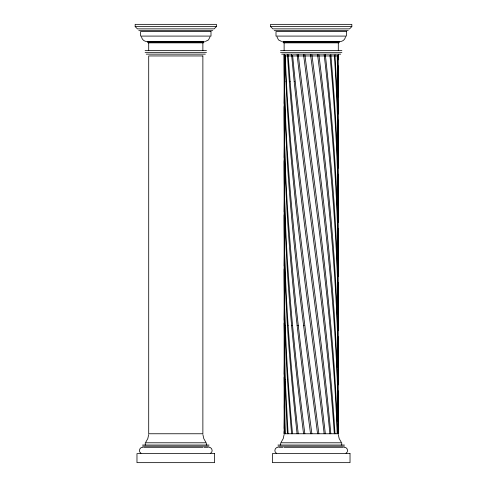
<?xml version="1.0" encoding="UTF-8"?>
<svg xmlns="http://www.w3.org/2000/svg" width="487" height="487" viewBox="0 0 487 487"><rect width="100%" height="100%" fill="white"/><g stroke="black" fill="none" stroke-linecap="round" stroke-linejoin="round"><path stroke-width="0.73" d="M318.869 433.759C302.671 307.887 284.055 181.797 284.134 54.593L284.134 433.759L338.295 433.759L338.197 54.593M284.158 106.501L284.134 108.759C284.207 217.677 297.508 325.973 311.887 433.759M284.195 103.494L284.651 74.907M284.158 160.667L284.134 162.926C284.305 253.581 293.277 343.932 304.856 433.759M284.195 157.66L284.651 129.073M284.158 214.834L284.134 217.092C284.347 289.528 289.935 361.841 298.257 433.759M284.195 211.827L284.651 183.24M284.158 269.001L284.134 271.259C284.341 325.523 287.427 379.744 292.541 433.759M284.195 265.993L284.651 237.406M284.158 323.173L285.23 379.592L288.103 433.759M284.195 320.16L284.651 291.573M284.158 377.34L285.23 433.759M284.195 374.326L284.651 345.74M284.134 433.759L284.158 431.506M284.195 428.493L284.651 399.906M338.148 65.879L337.722 89.955M338.222 59.858L338.282 54.593M338.148 120.045L337.722 144.122M338.222 114.025L337.205 55.348M338.148 174.212L337.722 198.288M338.222 168.192C338.349 130.546 336.834 92.907 334.362 55.348M338.148 228.379L337.722 252.455M338.222 222.358C338.368 166.591 335.147 110.859 329.942 55.348M338.148 282.545L337.722 306.621M338.222 276.525C338.428 202.336 332.639 128.258 324.159 54.593M338.148 336.712L337.722 360.788M338.222 330.691C338.538 238.283 329.328 146.155 317.561 54.593M338.148 390.878L337.722 414.954M338.222 384.858C338.702 274.181 325.109 164.113 310.529 54.593M317.561 433.759C301.964 311.418 283.422 188.767 284.645 65.124M284.645 119.291C283.562 224.647 296.979 329.474 310.529 433.759M284.645 173.457C283.647 260.557 292.918 347.42 303.547 433.759M284.645 227.624C283.678 296.516 289.741 365.323 297.082 433.759M284.645 281.79C283.678 332.524 287.367 383.232 291.585 433.759M284.645 335.957C283.69 368.58 285.711 401.197 287.421 433.759M284.645 390.13L284.28 406.675L284.883 433.759M337.789 97.473L338.142 81.676L337.552 55.348M337.801 150.891C338.672 118.773 336.681 86.656 334.995 54.593M337.801 205.057C338.654 154.829 335.019 104.62 330.831 54.593M337.789 259.973C338.684 191.336 332.658 122.785 325.334 54.593M337.789 314.145C338.702 227.295 329.48 140.688 318.869 54.593M337.801 367.557C338.696 262.706 325.389 158.385 311.887 54.593M337.801 421.724C338.818 298.598 320.403 176.428 304.856 54.593M148.681 434.587L147.817 438.592L145.79 442.159M284.098 434.587L283.233 438.592L281.206 442.159M210.049 36.793L208.509 39.916L205.386 41.456M345.466 36.793C345.167 39.417 342.738 41.547 340.096 41.505M216.417 26.608L214.158 28.867L137.425 28.867L135.167 26.608L135.167 24.35L216.417 24.35L216.417 26.608L135.167 26.608M351.833 26.608L349.575 28.867L272.842 28.867L270.583 26.608L270.583 24.35L351.833 24.35L351.833 26.608L270.583 26.608M210.609 453.196C213.525 451.68 211.948 446.859 208.71 447.303M346.026 453.196C348.942 451.68 347.365 446.859 344.126 447.303M138.777 30.669L212.807 30.669M274.193 30.669L348.223 30.669M147.354 41.505L204.23 41.505M282.77 41.505L339.646 41.505M147.354 41.955L204.23 41.955M282.77 41.955L339.646 41.955M147.805 42.406L203.779 42.406M283.221 42.406L339.196 42.406M148.255 42.856L203.329 42.856M283.671 42.856L338.745 42.856M145.096 50.532L206.488 50.532M280.512 50.532L341.904 50.532M145.096 52.334L206.488 52.334M280.512 52.334L341.904 52.334M146.252 54.142L205.331 54.142M281.669 54.142L340.748 54.142M284.128 55.95L338.295 55.95M284.913 55.348L285.936 81.676L286.459 81.676M287.421 54.593L289.315 81.676L290.155 81.676C299.773 199.475 320.221 316.063 330.831 433.759M291.585 54.593L294.191 81.676L294.72 81.676M284.883 325.426L285.236 325.426M287.421 325.426L288.109 325.426M291.585 325.426L292.559 325.426M297.082 325.426L298.269 325.426M303.547 325.426L304.205 325.426M284.883 379.592L285.236 379.592M287.427 379.592L287.768 379.592M142.551 445.045L209.033 445.045M277.967 445.045L344.449 445.045M142.551 446.177L209.033 446.177M277.967 446.177L344.449 446.177M142.874 447.303C139.635 446.859 138.058 451.68 140.974 453.196M143.677 447.303L203.024 447.303M204.144 447.303L207.9 447.303M278.29 447.303C275.052 446.859 273.475 451.68 276.391 453.196M279.1 447.303L282.856 447.303M283.976 447.303L343.323 447.303M146.904 41.505C144.262 41.547 141.833 39.417 141.534 36.793M281.614 41.456L278.491 39.916L276.951 36.793M341.21 442.159L339.183 438.592L338.319 434.587M205.794 442.159L203.767 438.592L202.902 434.587M303.547 54.593C319.746 180.464 338.362 306.554 338.282 433.759M298.257 54.593C313.025 180.774 333.972 306.536 337.534 433.759M324.159 433.759C310.517 316.513 291.287 199.743 285.936 81.676M297.082 54.593C311.4 180.866 332.785 306.548 337.187 433.759M325.334 433.759C311.035 307.741 289.71 182.296 285.266 55.348M294.191 81.676C306.226 199.189 326.375 315.82 334.319 433.759M292.62 55.348C304.698 181.712 327.221 306.962 334.995 433.759M329.876 433.759C318.693 316.13 298.336 199.536 289.315 81.676M288.103 54.593L290.142 81.676M341.74 445.045L341.74 442.786L280.676 442.786L280.676 445.045M338.295 42.856L338.295 50.532M284.128 42.856L284.128 50.532M206.324 445.045L206.324 442.786L145.26 442.786L145.26 445.045M202.872 42.856L202.872 50.532M148.705 42.856L148.705 50.532M210.999 31.57L140.585 31.57L140.585 36.087L210.999 36.087L210.999 31.57M346.415 31.57L276.001 31.57L276.001 36.087L346.415 36.087L346.415 31.57M202.872 55.95L148.705 55.95L148.705 433.759L202.872 433.759L202.872 55.95M214.609 453.622L136.975 453.622L136.975 462.65L214.609 462.65L214.609 453.622M350.025 453.622L272.391 453.622L272.391 462.65L350.025 462.65L350.025 453.622"/></g></svg>
